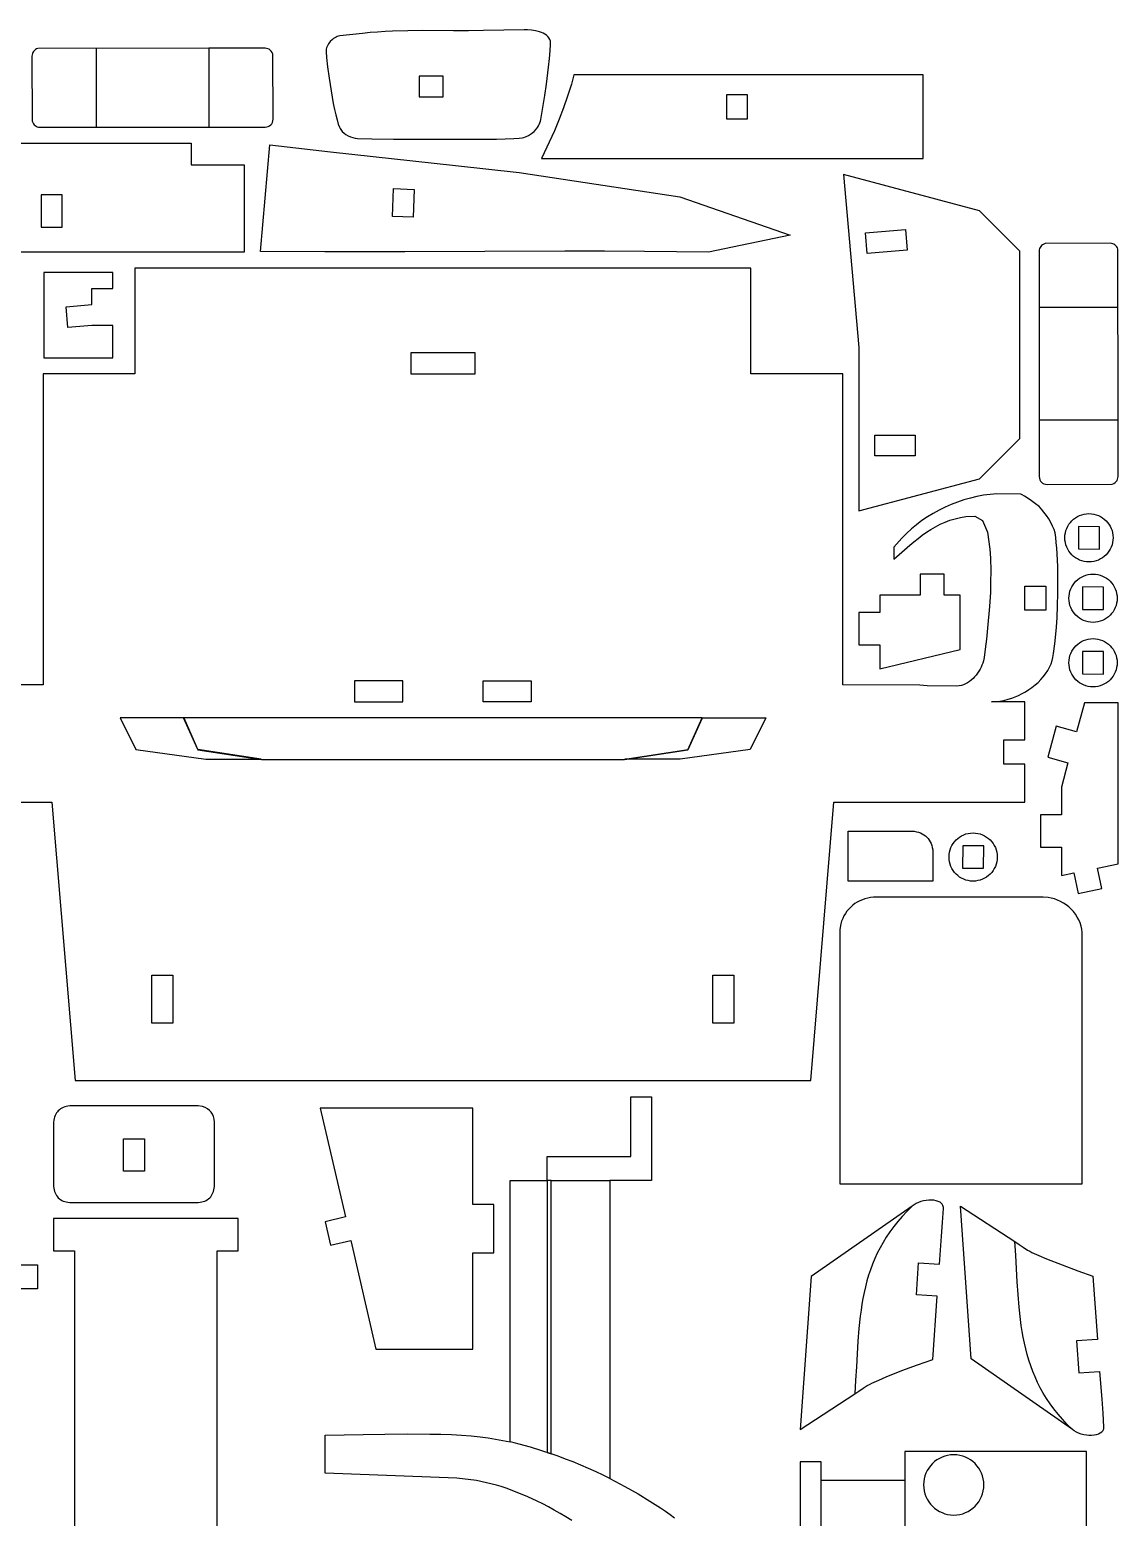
# Model space of a CAD drawing. Extents: x 169 to 749, y 15 to 895.
# Drawn here: x 321.8 to 457.2, y 267.8 to 452.8 of the extents above; entities that cross this region are included whole.
import ezdxf

# ---------------------------------------------------------------- set-up
doc = ezdxf.new("R2010")
doc.units = 0
doc.layers.get('0').update_dxf_attribs({"linetype": 'CONTINUOUS'})

msp = doc.modelspace()

# ---------------------------------------------------------------- linework, layer by layer
at = {"color": 4}
for p, q in [((359.43445, 451.565349), (359.170061, 451.311889)), ((359.579415, 451.674085), (359.43445, 451.565349)), ((359.731157, 451.769212), (359.579415, 451.674085)), ((359.888372, 451.849522), (359.731157, 451.769212)), ((360.049757, 451.913804), (359.888372, 451.849522)), ((360.214009, 451.960851), (360.049757, 451.913804)), ((360.379824, 451.989451), (360.214009, 451.960851)), ((363.203024, 452.311351), (360.379824, 451.989451)), ((364.124365, 452.406107), (363.203024, 452.311351)), ((365.052259, 452.482308), (364.124365, 452.406107)), ((365.985836, 452.541842), (365.052259, 452.482308)), ((366.924226, 452.586595), (365.985836, 452.541842)), ((368.811963, 452.63931), (366.924226, 452.586595)), ((370.708511, 452.655551), (368.811963, 452.63931)), ((374.500204, 452.639008), (370.708511, 452.655551)), ((376.381428, 452.636419), (374.500204, 452.639008)), ((378.243624, 452.657751), (376.381428, 452.636419)), ((383.301624, 452.762451), (378.243624, 452.657751)), ((383.726289, 452.75807), (383.301624, 452.762451)), ((384.205366, 452.722731), (383.726289, 452.75807)), ((384.709275, 452.64733), (384.205366, 452.722731)), ((385.208436, 452.522764), (384.709275, 452.64733)), ((385.446993, 452.439198), (385.208436, 452.522764)), ((385.673271, 452.339927), (385.446993, 452.439198)), ((385.883573, 452.223812), (385.673271, 452.339927)), ((386.074201, 452.089715), (385.883573, 452.223812)), ((386.241457, 451.936499), (386.074201, 452.089715)), ((386.381644, 451.763025), (386.241457, 451.936499)), ((386.491066, 451.568155), (386.381644, 451.763025)), ((386.566024, 451.350751), (386.491066, 451.568155)), ((322.07924, 449.643941), (322.058371, 449.473289)), ((322.121056, 449.802212), (322.07924, 449.643941)), ((322.183566, 449.947225), (322.121056, 449.802212)), ((322.266521, 450.078101), (322.183566, 449.947225)), ((322.36967, 450.193963), (322.266521, 450.078101)), ((322.492762, 450.293934), (322.36967, 450.193963)), ((322.635546, 450.377135), (322.492762, 450.293934)), ((322.797771, 450.442689), (322.635546, 450.377135)), ((344.056671, 450.473189), (322.797771, 450.442689)), ((351.056171, 450.473189), (344.056671, 450.473189)), ((351.559771, 450.344389), (351.056171, 450.473189)), ((351.706563, 450.217565), (351.559771, 450.344389)), ((351.831184, 450.094276), (351.706563, 450.217565)), ((351.936548, 449.943368), (351.831184, 450.094276)), ((352.025571, 449.733689), (351.936548, 449.943368)), ((352.056071, 441.642389), (352.025571, 449.733689)), ((358.649744, 450.173865), (358.644224, 449.995551)), ((358.644224, 449.995551), (358.699253, 449.300251)), ((358.675074, 450.350663), (358.649744, 450.173865)), ((358.718909, 450.524734), (358.675074, 450.350663)), ((358.779947, 450.694872), (358.718909, 450.524734)), ((358.856885, 450.859865), (358.779947, 450.694872)), ((358.948419, 451.018505), (358.856885, 450.859865)), ((359.170061, 451.311889), (358.948419, 451.018505)), ((386.460784, 449.182803), (386.549633, 450.153548)), ((386.549633, 450.153548), (386.59016, 450.909321)), ((386.587196, 451.175539), (386.566024, 451.350751)), ((386.59016, 450.909321), (386.587196, 451.175539)), ((322.058371, 449.473289), (322.088871, 441.381889)), ((358.699253, 449.300251), (358.831986, 448.163536)), ((358.831986, 448.163536), (359.02832, 446.733322)), ((386.067677, 445.974405), (386.339949, 448.096451)), ((386.339949, 448.096451), (386.460784, 449.182803)), ((359.02832, 446.733322), (359.274149, 445.157526)), ((385.863524, 444.582351), (386.067677, 445.974405)), ((389.177889, 445.985452), (388.678825, 444.495638)), ((389.486389, 447.143752), (389.177889, 445.985452)), ((432.946589, 447.143752), (389.486389, 447.143752)), ((432.946689, 436.744752), (432.946589, 447.143752)), ((359.274149, 445.157526), (359.555369, 443.584065)), ((385.365124, 441.581751), (385.863524, 444.582351)), ((388.678825, 444.495638), (388.184777, 443.069639)), ((359.555369, 443.584065), (359.704842, 442.844434)), ((359.704842, 442.844434), (359.857874, 442.160855)), ((359.857874, 442.160855), (360.012701, 441.551817)), ((388.184777, 443.069639), (387.65831, 441.651122)), ((322.088871, 441.381889), (322.153929, 441.220615)), ((322.153929, 441.220615), (322.236543, 441.078284)), ((322.236543, 441.078284), (322.335953, 440.955259)), ((322.335953, 440.955259), (322.451396, 440.851901)), ((322.451396, 440.851901), (322.582111, 440.768573)), ((322.582111, 440.768573), (322.727337, 440.705637)), ((322.727337, 440.705637), (322.886311, 440.663455)), ((322.886311, 440.663455), (323.058271, 440.642389)), ((323.058271, 440.642389), (351.056171, 440.642389)), ((351.056171, 440.642389), (351.273682, 440.67619)), ((351.273682, 440.67619), (351.465981, 440.735428)), ((351.465981, 440.735428), (351.632456, 440.820411)), ((351.632456, 440.820411), (351.772496, 440.931451)), ((351.772496, 440.931451), (351.88549, 441.068858)), ((351.88549, 441.068858), (351.970824, 441.232943)), ((351.970824, 441.232943), (352.027889, 441.424016)), ((352.027889, 441.424016), (352.056071, 441.642389)), ((360.012701, 441.551817), (360.167561, 441.035811)), ((360.167561, 441.035811), (360.320689, 440.631326)), ((360.320689, 440.631326), (360.396054, 440.476682)), ((360.396054, 440.476682), (360.470324, 440.356851)), ((360.470324, 440.356851), (360.662498, 440.124641)), ((384.553036, 440.123989), (384.843214, 440.445566)), ((384.843214, 440.445566), (384.969484, 440.6192)), ((384.969484, 440.6192), (385.081626, 440.800262)), ((385.081626, 440.800262), (385.178448, 440.9879)), ((385.178448, 440.9879), (385.258765, 441.181262)), ((385.258765, 441.181262), (385.321386, 441.379496)), ((385.321386, 441.379496), (385.365124, 441.581751)), ((387.65831, 441.651122), (387.061989, 440.183752)), ((300.560745, 438.639906), (341.866945, 438.642206)), ((341.866945, 438.642206), (341.866945, 435.946306)), ((350.512308, 425.198309), (351.652208, 438.463409)), ((351.652208, 438.463409), (359.205408, 437.580109)), ((360.662498, 440.124641), (360.883711, 439.915523)), ((360.883711, 439.915523), (361.1293, 439.731432)), ((361.1293, 439.731432), (361.394599, 439.574301)), ((361.394599, 439.574301), (361.674945, 439.446064)), ((361.674945, 439.446064), (361.965674, 439.348655)), ((361.965674, 439.348655), (362.262122, 439.284006)), ((362.262122, 439.284006), (362.559624, 439.254051)), ((362.559624, 439.254051), (364.360015, 439.207119)), ((364.360015, 439.207119), (367.022493, 439.169814)), ((367.022493, 439.169814), (370.22498, 439.14494)), ((370.22498, 439.14494), (373.645399, 439.135301)), ((373.645399, 439.135301), (376.961671, 439.1437)), ((376.961671, 439.1437), (379.851718, 439.172939)), ((379.851718, 439.172939), (381.993461, 439.225822)), ((381.993461, 439.225822), (382.68307, 439.262005)), ((382.68307, 439.262005), (383.064824, 439.305151)), ((383.064824, 439.305151), (383.267029, 439.357658)), ((383.267029, 439.357658), (383.466988, 439.426111)), ((383.466988, 439.426111), (383.855416, 439.607447)), ((383.855416, 439.607447), (384.220602, 439.842344)), ((384.220602, 439.842344), (384.553036, 440.123989)), ((387.061989, 440.183752), (385.451689, 436.744852)), ((359.205408, 437.580109), (374.762608, 435.861609)), ((385.451689, 436.744852), (432.946689, 436.744752)), ((341.866945, 435.946306), (348.466745, 435.946306)), ((348.466745, 435.946306), (348.466745, 425.103806)), ((374.762608, 435.861609), (382.694108, 435.010009)), ((382.694108, 435.010009), (402.656508, 431.986309)), ((423.015852, 434.742194), (424.948152, 413.228494)), ((439.947052, 430.227294), (423.015852, 434.742194)), ((402.656508, 431.986309), (416.380908, 427.201209)), ((444.946652, 425.227694), (439.947052, 430.227294)), ((416.380908, 427.201209), (406.236708, 425.104409)), ((447.417683, 425.538052), (447.3755, 425.379078)), ((447.480619, 425.683277), (447.417683, 425.538052)), ((447.563947, 425.813993), (447.480619, 425.683277)), ((447.667304, 425.929436), (447.563947, 425.813993)), ((447.79033, 426.028846), (447.667304, 425.929436)), ((447.93266, 426.11146), (447.79033, 426.028846)), ((448.093934, 426.176518), (447.93266, 426.11146)), ((456.185334, 426.207018), (448.093934, 426.176518)), ((456.355986, 426.186149), (456.185334, 426.207018)), ((456.514258, 426.144333), (456.355986, 426.186149)), ((456.65927, 426.081823), (456.514258, 426.144333)), ((456.790147, 425.998868), (456.65927, 426.081823)), ((456.906009, 425.895719), (456.790147, 425.998868)), ((457.00598, 425.772627), (456.906009, 425.895719)), ((457.089181, 425.629843), (457.00598, 425.772627)), ((457.154734, 425.467618), (457.089181, 425.629843)), ((348.466745, 425.103806), (300.561045, 425.103806)), ((358.502208, 425.143409), (350.512308, 425.198309)), ((363.470603, 425.136753), (358.502208, 425.143409)), ((368.441855, 425.146784), (363.470603, 425.136753)), ((378.389133, 425.191259), (368.441855, 425.146784)), ((388.336449, 425.225534), (378.389133, 425.191259)), ((393.307748, 425.222816), (388.336449, 425.225534)), ((398.276208, 425.198309), (393.307748, 425.222816)), ((406.236708, 425.104409), (398.276208, 425.198309)), ((444.946652, 401.929494), (444.946652, 425.227694)), ((447.3755, 425.379078), (447.354434, 425.207118)), ((447.354434, 425.207118), (447.354434, 397.209218)), ((457.185234, 404.208718), (457.154734, 425.467618)), ((332.129112, 422.572397), (323.530812, 422.572197)), ((323.530812, 422.572197), (323.530812, 411.973097)), ((332.129312, 420.577597), (332.129112, 422.572397)), ((411.51407, 423.095108), (334.86247, 423.095108)), ((334.86247, 423.095108), (334.86247, 409.964408)), ((411.51407, 409.964408), (411.51407, 423.095108)), ((329.529112, 420.577297), (332.129312, 420.577597)), ((329.529312, 418.582397), (329.529112, 420.577297)), ((326.320112, 418.300797), (329.529312, 418.582397)), ((326.542012, 415.710497), (326.320112, 418.300797)), ((329.530312, 415.972697), (326.542012, 415.710497)), ((332.130112, 415.972697), (329.530312, 415.972697)), ((332.130112, 411.973097), (332.130112, 415.972697)), ((424.948152, 413.228494), (424.948152, 392.930194)), ((323.530812, 411.973097), (332.130112, 411.973097)), ((334.86247, 409.964408), (323.44757, 409.964408)), ((323.44757, 409.964408), (323.44757, 371.273808)), ((422.92837, 409.964408), (411.51407, 409.964408)), ((422.92837, 371.273808), (422.92837, 409.964408)), ((457.185234, 397.209218), (457.185234, 404.208718)), ((439.947052, 396.929694), (444.946652, 401.929494)), ((424.948152, 392.930194), (439.947052, 396.929694)), ((447.354434, 397.209218), (447.388236, 396.991707)), ((447.388236, 396.991707), (447.447473, 396.799408)), ((447.447473, 396.799408), (447.532457, 396.632933)), ((447.532457, 396.632933), (447.643497, 396.492893)), ((447.643497, 396.492893), (447.780904, 396.379899)), ((447.780904, 396.379899), (447.944989, 396.294565)), ((447.944989, 396.294565), (448.136062, 396.2375)), ((448.136062, 396.2375), (448.354434, 396.209318)), ((448.354434, 396.209318), (456.445734, 396.239818)), ((456.445734, 396.239818), (456.655414, 396.328841)), ((456.655414, 396.328841), (456.806322, 396.434205)), ((456.806322, 396.434205), (456.929611, 396.558825)), ((456.929611, 396.558825), (457.056434, 396.705618)), ((457.056434, 396.705618), (457.185234, 397.209218)), ((438.001997, 394.291727), (437.21014, 394.02694)), ((438.805184, 394.519796), (438.001997, 394.291727)), ((439.618108, 394.710401), (438.805184, 394.519796)), ((440.439175, 394.862801), (439.618108, 394.710401)), ((441.266794, 394.976251), (440.439175, 394.862801)), ((442.09937, 395.050008), (441.266794, 394.976251)), ((445.06627, 394.994708), (442.09937, 395.050008)), ((445.256665, 394.913689), (445.06627, 394.994708)), ((445.535039, 394.752027), (445.256665, 394.913689)), ((446.23372, 394.284533), (445.535039, 394.752027)), ((446.918302, 393.787752), (446.23372, 394.284533)), ((434.187856, 392.615473), (433.476535, 392.178244)), ((434.918469, 393.019701), (434.187856, 392.615473)), ((435.666783, 393.390183), (434.918469, 393.019701)), ((436.431204, 393.726178), (435.666783, 393.390183)), ((437.21014, 394.02694), (436.431204, 393.726178)), ((437.566476, 392.107626), (438.25177, 392.214008)), ((438.25177, 392.214008), (439.37607, 392.280208)), ((439.37607, 392.280208), (440.31317, 391.743808)), ((447.34477, 393.457208), (446.918302, 393.787752)), ((447.650429, 393.136028), (447.34477, 393.457208)), ((447.960567, 392.765207), (447.650429, 393.136028)), ((448.264925, 392.357108), (447.960567, 392.765207)), ((448.553245, 391.924096), (448.264925, 392.357108)), ((451.882977, 392.065134), (452.130327, 392.2154)), ((452.130327, 392.2154), (452.392571, 392.341726)), ((452.392571, 392.341726), (452.6682, 392.442605)), ((452.6682, 392.442605), (452.955708, 392.516527)), ((452.955708, 392.516527), (453.253585, 392.561987)), ((453.253585, 392.561987), (453.560326, 392.577475)), ((453.560326, 392.577475), (453.867066, 392.561987)), ((453.867066, 392.561987), (454.164943, 392.516527)), ((454.164943, 392.516527), (454.452451, 392.442605)), ((454.452451, 392.442605), (454.72808, 392.341726)), ((454.72808, 392.341726), (454.990324, 392.2154)), ((454.990324, 392.2154), (455.237674, 392.065134)), ((431.474258, 390.675987), (430.856036, 390.114189)), ((432.118143, 391.207758), (431.474258, 390.675987)), ((432.7861, 391.708758), (432.118143, 391.207758)), ((433.476535, 392.178244), (432.7861, 391.708758)), ((433.35647, 390.270483), (433.906307, 390.626429)), ((433.906307, 390.626429), (434.470649, 390.956817)), ((434.470649, 390.956817), (435.051112, 391.258283)), ((435.051112, 391.258283), (435.649311, 391.527461)), ((435.649311, 391.527461), (436.266861, 391.760988)), ((436.266861, 391.760988), (436.905378, 391.955498)), ((436.905378, 391.955498), (437.566476, 392.107626)), ((440.31317, 391.743808), (440.91767, 390.293408)), ((448.815268, 391.478535), (448.553245, 391.924096)), ((449.040736, 391.032791), (448.815268, 391.478535)), ((449.219389, 390.599227), (449.040736, 391.032791)), ((449.34097, 390.190208), (449.219389, 390.599227)), ((450.621273, 390.182092), (450.695196, 390.4696)), ((450.695196, 390.4696), (450.796074, 390.745229)), ((450.796074, 390.745229), (450.9224, 391.007473)), ((450.9224, 391.007473), (451.072666, 391.254823)), ((451.072666, 391.254823), (451.245365, 391.485772)), ((451.245365, 391.485772), (451.438988, 391.698812)), ((451.438988, 391.698812), (451.652028, 391.892435)), ((451.652028, 391.892435), (451.882977, 392.065134)), ((455.237674, 392.065134), (455.468623, 391.892435)), ((455.468623, 391.892435), (455.681663, 391.698812)), ((455.681663, 391.698812), (455.875286, 391.485772)), ((455.875286, 391.485772), (456.047985, 391.254823)), ((456.047985, 391.254823), (456.198251, 391.007473)), ((456.198251, 391.007473), (456.324577, 390.745229)), ((456.324577, 390.745229), (456.425455, 390.4696)), ((456.425455, 390.4696), (456.499378, 390.182092)), ((430.26507, 389.523108), (429.28617, 388.406508)), ((430.856036, 390.114189), (430.26507, 389.523108)), ((430.271625, 387.786522), (431.26988, 388.658418)), ((431.26988, 388.658418), (431.777844, 389.082947)), ((431.777844, 389.082947), (432.293854, 389.495377)), ((432.293854, 389.495377), (432.819525, 389.892344)), ((432.819525, 389.892344), (433.35647, 390.270483)), ((440.91767, 390.293408), (441.24477, 388.166408)), ((449.4249, 389.62498), (449.34097, 390.190208)), ((449.496148, 388.992904), (449.4249, 389.62498)), ((449.555363, 388.303535), (449.496148, 388.992904)), ((450.560326, 389.577475), (450.575814, 389.884215)), ((450.575814, 389.270736), (450.560326, 389.577475)), ((450.575814, 389.884215), (450.621273, 390.182092)), ((450.621273, 388.972861), (450.575814, 389.270736)), ((450.695196, 388.685359), (450.621273, 388.972861)), ((450.796074, 388.409736), (450.695196, 388.685359)), ((456.425455, 388.685359), (456.324577, 388.409736)), ((456.499378, 388.972861), (456.425455, 388.685359)), ((456.499378, 390.182092), (456.544837, 389.884215)), ((456.544837, 389.270736), (456.499378, 388.972861)), ((456.544837, 389.884215), (456.560326, 389.577475)), ((456.560326, 389.577475), (456.544837, 389.270736)), ((429.28617, 388.406508), (429.28617, 386.906608)), ((429.28617, 386.906608), (430.271625, 387.786522)), ((441.24477, 388.166408), (441.283032, 387.637417)), ((441.283032, 387.637417), (441.309398, 386.995132)), ((441.309398, 386.995132), (441.331445, 385.518671)), ((449.603194, 387.56643), (449.555363, 388.303535)), ((449.667299, 385.987233), (449.603194, 387.56643)), ((450.9224, 388.1475), (450.796074, 388.409736)), ((451.072666, 387.900158), (450.9224, 388.1475)), ((451.245365, 387.669218), (451.072666, 387.900158)), ((451.438988, 387.456187), (451.245365, 387.669218)), ((451.652028, 387.262573), (451.438988, 387.456187)), ((451.882977, 387.089884), (451.652028, 387.262573)), ((452.130327, 386.939626), (451.882977, 387.089884)), ((452.392571, 386.813308), (452.130327, 386.939626)), ((452.6682, 386.712436), (452.392571, 386.813308)), ((452.955708, 386.638518), (452.6682, 386.712436)), ((454.452451, 386.712436), (454.164943, 386.638518)), ((454.72808, 386.813308), (454.452451, 386.712436)), ((454.990324, 386.939626), (454.72808, 386.813308)), ((455.237674, 387.089884), (454.990324, 386.939626)), ((455.468623, 387.262573), (455.237674, 387.089884)), ((455.681663, 387.456187), (455.468623, 387.262573)), ((455.875286, 387.669218), (455.681663, 387.456187)), ((456.047985, 387.900158), (455.875286, 387.669218)), ((456.198251, 388.1475), (456.047985, 387.900158)), ((456.324577, 388.409736), (456.198251, 388.1475)), ((432.546674, 385.044285), (432.541674, 382.450385)), ((435.543874, 385.042585), (432.546674, 385.044285)), ((435.542474, 382.453185), (435.543874, 385.042585)), ((441.331445, 385.518671), (441.320905, 384.033004)), ((449.693658, 384.331758), (449.667299, 385.987233)), ((452.631562, 384.69687), (452.893806, 384.823196)), ((452.893806, 384.823196), (453.169436, 384.924074)), ((453.253585, 386.593062), (452.955708, 386.638518)), ((453.169436, 384.924074), (453.456943, 384.997997)), ((453.560326, 386.577575), (453.253585, 386.593062)), ((453.456943, 384.997997), (453.754821, 385.043456)), ((453.867066, 386.593062), (453.560326, 386.577575)), ((453.754821, 385.043456), (454.061561, 385.058945)), ((454.164943, 386.638518), (453.867066, 386.593062)), ((454.061561, 385.058945), (454.368301, 385.043456)), ((454.368301, 385.043456), (454.666179, 384.997997)), ((454.666179, 384.997997), (454.953686, 384.924074)), ((454.953686, 384.924074), (455.229316, 384.823196)), ((455.229316, 384.823196), (455.491559, 384.69687)), ((441.320905, 384.033004), (441.28777, 382.834108)), ((449.687462, 382.676452), (449.693658, 384.331758)), ((451.196431, 382.95107), (451.297309, 383.226699)), ((451.297309, 383.226699), (451.423635, 383.488943)), ((451.423635, 383.488943), (451.573902, 383.736293)), ((451.573902, 383.736293), (451.7466, 383.967242)), ((451.7466, 383.967242), (451.940223, 384.180282)), ((451.940223, 384.180282), (452.153263, 384.373905)), ((452.153263, 384.373905), (452.384212, 384.546604)), ((452.384212, 384.546604), (452.631562, 384.69687)), ((455.491559, 384.69687), (455.738909, 384.546604)), ((455.738909, 384.546604), (455.969858, 384.373905)), ((455.969858, 384.373905), (456.182898, 384.180282)), ((456.182898, 384.180282), (456.376521, 383.967242)), ((456.376521, 383.967242), (456.54922, 383.736293)), ((456.54922, 383.736293), (456.699486, 383.488943)), ((456.699486, 383.488943), (456.825812, 383.226699)), ((456.825812, 383.226699), (456.926691, 382.95107)), ((427.545574, 382.453185), (427.537874, 380.273185)), ((432.541674, 382.450385), (427.545574, 382.453185)), ((437.543174, 382.452085), (435.542474, 382.453185)), ((437.539174, 375.668585), (437.543174, 382.452085)), ((441.28777, 382.834108), (441.173939, 381.028619)), ((449.653903, 381.097761), (449.687462, 382.676452)), ((451.061561, 382.058945), (451.077049, 382.365685)), ((451.077049, 381.752206), (451.061561, 382.058945)), ((451.077049, 382.365685), (451.122508, 382.663562)), ((451.122508, 381.454331), (451.077049, 381.752206)), ((451.122508, 382.663562), (451.196431, 382.95107)), ((451.196431, 381.166829), (451.122508, 381.454331)), ((451.297309, 380.891205), (451.196431, 381.166829)), ((456.926691, 381.166829), (456.825812, 380.891205)), ((456.926691, 382.95107), (457.000613, 382.663562)), ((457.000613, 381.454331), (456.926691, 381.166829)), ((457.000613, 382.663562), (457.046073, 382.365685)), ((457.046073, 381.752206), (457.000613, 381.454331)), ((457.046073, 382.365685), (457.061561, 382.058945)), ((457.061561, 382.058945), (457.046073, 381.752206)), ((427.537874, 380.273185), (424.938974, 380.272085)), ((424.938974, 380.272085), (424.941274, 376.272485)), ((441.173939, 381.028619), (440.951395, 378.355296)), ((449.52547, 378.476008), (449.598175, 379.672131)), ((449.598175, 379.672131), (449.653903, 381.097761)), ((451.423635, 380.628969), (451.297309, 380.891205)), ((451.573902, 380.381628), (451.423635, 380.628969)), ((451.7466, 380.150688), (451.573902, 380.381628)), ((451.940223, 379.937657), (451.7466, 380.150688)), ((452.153263, 379.744043), (451.940223, 379.937657)), ((452.384212, 379.571354), (452.153263, 379.744043)), ((452.631562, 379.421096), (452.384212, 379.571354)), ((452.893806, 379.294777), (452.631562, 379.421096)), ((453.169436, 379.193905), (452.893806, 379.294777)), ((455.229316, 379.294777), (454.953686, 379.193905)), ((455.491559, 379.421096), (455.229316, 379.294777)), ((455.738909, 379.571354), (455.491559, 379.421096)), ((455.969858, 379.744043), (455.738909, 379.571354)), ((456.182898, 379.937657), (455.969858, 379.744043)), ((456.376521, 380.150688), (456.182898, 379.937657)), ((456.54922, 380.381628), (456.376521, 380.150688)), ((456.699486, 380.628969), (456.54922, 380.381628)), ((456.825812, 380.891205), (456.699486, 380.628969)), ((440.951395, 378.355296), (440.811872, 376.973787)), ((449.31062, 376.384658), (449.44467, 377.593186)), ((449.44467, 377.593186), (449.52547, 378.476008)), ((453.456943, 379.119988), (453.169436, 379.193905)), ((453.754821, 379.074532), (453.456943, 379.119988)), ((454.061561, 379.059045), (453.754821, 379.074532)), ((454.368301, 379.074532), (454.061561, 379.059045)), ((454.666179, 379.119988), (454.368301, 379.074532)), ((454.953686, 379.193905), (454.666179, 379.119988)), ((424.941274, 376.272485), (427.540374, 376.273685)), ((427.540374, 376.273685), (427.538574, 373.273885)), ((427.538574, 373.273885), (437.539174, 375.668585)), ((440.660189, 375.712029), (440.501353, 374.682257)), ((440.811872, 376.973787), (440.660189, 375.712029)), ((449.148595, 375.186705), (449.31062, 376.384658)), ((451.423635, 375.469177), (451.573902, 375.716528)), ((451.573902, 375.716528), (451.7466, 375.947477)), ((451.7466, 375.947477), (451.940223, 376.160516)), ((451.940223, 376.160516), (452.153263, 376.35414)), ((452.153263, 376.35414), (452.384212, 376.526838)), ((452.384212, 376.526838), (452.631562, 376.677104)), ((452.631562, 376.677104), (452.893806, 376.803431)), ((452.893806, 376.803431), (453.169436, 376.904309)), ((453.169436, 376.904309), (453.456943, 376.978231)), ((453.456943, 376.978231), (453.754821, 377.023691)), ((453.754821, 377.023691), (454.061561, 377.039179)), ((454.061561, 377.039179), (454.368301, 377.023691)), ((454.368301, 377.023691), (454.666179, 376.978231)), ((454.666179, 376.978231), (454.953686, 376.904309)), ((454.953686, 376.904309), (455.229316, 376.803431)), ((455.229316, 376.803431), (455.491559, 376.677104)), ((455.491559, 376.677104), (455.738909, 376.526838)), ((455.738909, 376.526838), (455.969858, 376.35414)), ((455.969858, 376.35414), (456.182898, 376.160516)), ((456.182898, 376.160516), (456.376521, 375.947477)), ((456.376521, 375.947477), (456.54922, 375.716528)), ((456.54922, 375.716528), (456.699486, 375.469177)), ((440.245174, 373.740195), (440.132735, 373.484476)), ((440.34037, 373.996708), (440.245174, 373.740195)), ((440.420817, 374.28944), (440.34037, 373.996708)), ((440.501353, 374.682257), (440.420817, 374.28944)), ((448.652883, 373.476509), (448.838879, 373.899298)), ((448.838879, 373.899298), (448.98387, 374.335608)), ((448.98387, 374.335608), (449.064991, 374.696782)), ((449.064991, 374.696782), (449.148595, 375.186705)), ((451.061561, 374.039179), (451.077049, 374.345919)), ((451.077049, 373.73244), (451.061561, 374.039179)), ((451.077049, 374.345919), (451.122508, 374.643797)), ((451.122508, 373.434565), (451.077049, 373.73244)), ((451.122508, 374.643797), (451.196431, 374.931304)), ((451.196431, 374.931304), (451.297309, 375.206934)), ((451.297309, 375.206934), (451.423635, 375.469177)), ((456.699486, 375.469177), (456.825812, 375.206934)), ((456.825812, 375.206934), (456.926691, 374.931304)), ((456.926691, 374.931304), (457.000613, 374.643797)), ((457.000613, 374.643797), (457.046073, 374.345919)), ((457.046073, 373.73244), (457.000613, 373.434565)), ((457.046073, 374.345919), (457.061561, 374.039179)), ((457.061561, 374.039179), (457.046073, 373.73244)), ((438.921219, 371.88608), (438.695844, 371.709319)), ((439.134908, 372.079771), (438.921219, 371.88608)), ((439.336216, 372.288373), (439.134908, 372.079771)), ((439.524448, 372.509871), (439.336216, 372.288373)), ((439.698911, 372.742247), (439.524448, 372.509871)), ((439.858909, 372.983485), (439.698911, 372.742247)), ((440.003749, 373.231567), (439.858909, 372.983485)), ((440.132735, 373.484476), (440.003749, 373.231567)), ((447.219015, 371.59767), (447.562387, 371.939014)), ((447.562387, 371.939014), (447.880636, 372.298493)), ((447.880636, 372.298493), (448.170586, 372.675183)), ((448.170586, 372.675183), (448.42906, 373.068163)), ((448.42906, 373.068163), (448.652883, 373.476509)), ((451.196431, 373.147063), (451.122508, 373.434565)), ((451.297309, 372.87144), (451.196431, 373.147063)), ((451.423635, 372.609204), (451.297309, 372.87144)), ((451.573902, 372.361862), (451.423635, 372.609204)), ((451.7466, 372.130922), (451.573902, 372.361862)), ((451.940223, 371.917891), (451.7466, 372.130922)), ((452.153263, 371.724278), (451.940223, 371.917891)), ((456.182898, 371.917891), (455.969858, 371.724278)), ((456.376521, 372.130922), (456.182898, 371.917891)), ((456.54922, 372.361862), (456.376521, 372.130922)), ((456.699486, 372.609204), (456.54922, 372.361862)), ((456.825812, 372.87144), (456.699486, 372.609204)), ((456.926691, 373.147063), (456.825812, 372.87144)), ((457.000613, 373.434565), (456.926691, 373.147063)), ((323.44757, 371.273808), (313.85807, 371.266808)), ((432.51797, 371.266808), (422.92837, 371.273808)), ((433.41907, 371.182808), (432.51797, 371.266808)), ((437.13707, 371.117208), (433.41907, 371.182808)), ((437.41798, 371.15004), (437.13707, 371.117208)), ((437.691369, 371.211902), (437.41798, 371.15004)), ((437.956545, 371.300778), (437.691369, 371.211902)), ((438.212813, 371.41465), (437.956545, 371.300778)), ((438.459477, 371.551503), (438.212813, 371.41465)), ((438.695844, 371.709319), (438.459477, 371.551503)), ((444.809053, 369.982115), (445.236467, 370.195271)), ((445.236467, 370.195271), (445.657815, 370.432098)), ((445.657815, 370.432098), (446.069919, 370.691675)), ((446.069919, 370.691675), (446.469605, 370.973077)), ((446.469605, 370.973077), (446.853695, 371.275383)), ((446.853695, 371.275383), (447.219015, 371.59767)), ((452.384212, 371.551588), (452.153263, 371.724278)), ((452.631562, 371.40133), (452.384212, 371.551588)), ((452.893806, 371.275012), (452.631562, 371.40133)), ((453.169436, 371.17414), (452.893806, 371.275012)), ((453.456943, 371.100222), (453.169436, 371.17414)), ((453.754821, 371.054766), (453.456943, 371.100222)), ((454.061561, 371.039279), (453.754821, 371.054766)), ((454.368301, 371.054766), (454.061561, 371.039279)), ((454.666179, 371.100222), (454.368301, 371.054766)), ((454.953686, 371.17414), (454.666179, 371.100222)), ((455.229316, 371.275012), (454.953686, 371.17414)), ((455.491559, 371.40133), (455.229316, 371.275012)), ((455.738909, 371.551588), (455.491559, 371.40133)), ((455.969858, 371.724278), (455.738909, 371.551588)), ((441.44747, 369.177808), (441.98573, 369.221335)), ((445.58257, 369.177808), (441.44747, 369.177808)), ((441.98573, 369.221335), (442.482945, 369.274846)), ((442.482945, 369.274846), (442.981098, 369.358863)), ((442.981098, 369.358863), (443.52217, 369.493908)), ((443.52217, 369.493908), (443.948728, 369.630511)), ((443.948728, 369.630511), (444.378748, 369.793554)), ((444.378748, 369.793554), (444.809053, 369.982115)), ((445.58257, 364.432408), (445.58257, 369.177808)), ((453.001663, 369.037975), (452.000863, 365.452075)), ((457.201363, 369.037975), (453.001663, 369.037975)), ((457.201363, 349.031475), (457.201363, 369.037975)), ((405.42237, 367.174208), (340.95357, 367.174208)), ((340.95357, 367.174208), (342.71727, 363.216908)), ((403.65867, 363.216908), (405.42237, 367.174208)), ((449.492763, 366.136275), (448.440963, 362.277275)), ((452.000863, 365.452075), (449.492763, 366.136275)), ((342.71727, 363.216908), (350.60997, 362.017008)), ((395.76597, 362.017008), (403.65867, 363.216908)), ((442.98277, 361.432708), (442.98277, 364.432408)), ((442.98277, 364.432408), (445.58257, 364.432408)), ((350.60997, 362.017008), (395.76597, 362.017008)), ((445.58257, 361.432708), (442.98277, 361.432708)), ((445.58257, 356.687308), (445.58257, 361.432708)), ((448.440963, 362.277275), (450.949163, 361.593175)), ((450.949163, 361.593175), (450.127463, 358.578375)), ((450.127463, 358.578375), (450.127463, 355.103875)), ((300.79337, 356.687308), (324.54957, 356.687308)), ((324.54957, 356.687308), (327.42237, 322.084908)), ((418.95357, 322.084908), (421.82637, 356.687308)), ((421.82637, 356.687308), (445.58257, 356.687308)), ((450.127463, 355.103875), (447.527663, 355.103875)), ((447.527663, 355.103875), (447.527663, 351.104175)), ((423.587505, 346.873885), (423.587505, 353.099585)), ((423.587505, 353.099585), (431.543805, 353.099585)), ((431.543805, 353.099585), (431.826416, 353.070679)), ((431.826416, 353.070679), (432.094805, 353.022168)), ((432.094805, 353.022168), (432.348587, 352.954436)), ((432.348587, 352.954436), (432.587379, 352.867867)), ((432.587379, 352.867867), (432.810794, 352.762847)), ((432.810794, 352.762847), (433.01845, 352.63976)), ((433.01845, 352.63976), (433.209961, 352.49899)), ((433.209961, 352.49899), (433.384943, 352.340922)), ((433.384943, 352.340922), (433.543011, 352.16594)), ((433.543011, 352.16594), (433.683781, 351.974429)), ((433.683781, 351.974429), (433.806868, 351.766774)), ((433.806868, 351.766774), (433.911888, 351.543358)), ((433.911888, 351.543358), (433.998456, 351.304567)), ((436.508675, 351.303923), (436.658941, 351.551273)), ((436.658941, 351.551273), (436.83164, 351.782222)), ((436.83164, 351.782222), (437.025263, 351.995262)), ((437.025263, 351.995262), (437.238303, 352.188885)), ((437.238303, 352.188885), (437.469252, 352.361584)), ((437.469252, 352.361584), (437.716602, 352.51185)), ((437.716602, 352.51185), (437.978846, 352.638176)), ((437.978846, 352.638176), (438.254475, 352.739054)), ((438.254475, 352.739054), (438.541982, 352.812977)), ((438.541982, 352.812977), (438.83986, 352.858436)), ((438.83986, 352.858436), (439.1466, 352.873925)), ((439.1466, 352.873925), (439.45334, 352.858436)), ((439.45334, 352.858436), (439.751218, 352.812977)), ((439.751218, 352.812977), (440.038725, 352.739054)), ((440.038725, 352.739054), (440.314355, 352.638176)), ((440.314355, 352.638176), (440.576599, 352.51185)), ((440.576599, 352.51185), (440.823949, 352.361584)), ((440.823949, 352.361584), (441.054898, 352.188885)), ((441.054898, 352.188885), (441.267938, 351.995262)), ((441.267938, 351.995262), (441.461561, 351.782222)), ((441.461561, 351.782222), (441.634259, 351.551273)), ((441.634259, 351.551273), (441.784526, 351.303923)), ((433.998456, 351.304567), (434.066188, 351.050784)), ((434.066188, 351.050784), (434.114699, 350.782396)), ((434.114699, 350.782396), (434.143605, 350.499785)), ((434.143605, 350.499785), (434.143605, 346.873885)), ((436.1466, 349.873925), (436.162088, 350.180665)), ((436.162088, 349.567185), (436.1466, 349.873925)), ((436.162088, 350.180665), (436.207548, 350.478542)), ((436.207548, 350.478542), (436.28147, 350.76605)), ((436.28147, 350.76605), (436.382349, 351.041679)), ((436.382349, 351.041679), (436.508675, 351.303923)), ((441.784526, 351.303923), (441.910852, 351.041679)), ((441.910852, 351.041679), (442.01173, 350.76605)), ((442.01173, 350.76605), (442.085653, 350.478542)), ((442.085653, 350.478542), (442.131112, 350.180665)), ((442.131112, 350.180665), (442.1466, 349.873925)), ((442.1466, 349.873925), (442.131112, 349.567185)), ((447.527663, 351.104175), (450.127463, 351.104175)), ((450.127463, 351.104175), (450.125963, 347.577275)), ((436.207548, 349.269307), (436.162088, 349.567185)), ((436.28147, 348.981799), (436.207548, 349.269307)), ((436.382349, 348.70617), (436.28147, 348.981799)), ((436.508675, 348.443926), (436.382349, 348.70617)), ((436.658941, 348.196576), (436.508675, 348.443926)), ((436.83164, 347.965627), (436.658941, 348.196576)), ((437.025263, 347.752587), (436.83164, 347.965627)), ((441.461561, 347.965627), (441.267938, 347.752587)), ((441.634259, 348.196576), (441.461561, 347.965627)), ((441.784526, 348.443926), (441.634259, 348.196576)), ((441.910852, 348.70617), (441.784526, 348.443926)), ((442.01173, 348.981799), (441.910852, 348.70617)), ((442.085653, 349.269307), (442.01173, 348.981799)), ((442.131112, 349.567185), (442.085653, 349.269307)), ((450.125963, 347.577275), (451.675963, 347.895875)), ((451.675963, 347.895875), (452.199263, 345.349475)), ((454.614263, 348.499775), (457.201363, 349.031475)), ((455.137663, 345.953375), (454.614263, 348.499775)), ((434.143605, 346.873885), (423.587505, 346.873885)), ((437.238303, 347.558964), (437.025263, 347.752587)), ((437.469252, 347.386265), (437.238303, 347.558964)), ((437.716602, 347.235999), (437.469252, 347.386265)), ((437.978846, 347.109673), (437.716602, 347.235999)), ((438.254475, 347.008795), (437.978846, 347.109673)), ((438.541982, 346.934872), (438.254475, 347.008795)), ((438.83986, 346.889413), (438.541982, 346.934872)), ((439.1466, 346.873925), (438.83986, 346.889413)), ((439.45334, 346.889413), (439.1466, 346.873925)), ((439.751218, 346.934872), (439.45334, 346.889413)), ((440.038725, 347.008795), (439.751218, 346.934872)), ((440.314355, 347.109673), (440.038725, 347.008795)), ((440.576599, 347.235999), (440.314355, 347.109673)), ((440.823949, 347.386265), (440.576599, 347.235999)), ((441.054898, 347.558964), (440.823949, 347.386265)), ((441.267938, 347.752587), (441.054898, 347.558964)), ((452.199263, 345.349475), (455.137663, 345.953375)), ((424.74104, 344.266505), (424.44998, 344.081914)), ((425.046448, 344.428561), (424.74104, 344.266505)), ((425.36491, 344.567066), (425.046448, 344.428561)), ((425.695133, 344.681002), (425.36491, 344.567066)), ((426.035823, 344.769355), (425.695133, 344.681002)), ((426.385688, 344.831107), (426.035823, 344.769355)), ((426.743435, 344.865242), (426.385688, 344.831107)), ((447.865435, 344.865242), (426.743435, 344.865242)), ((448.462735, 344.828542), (447.865435, 344.865242)), ((448.870458, 344.759559), (448.462735, 344.828542)), ((449.268948, 344.655155), (448.870458, 344.759559)), ((449.65615, 344.517106), (449.268948, 344.655155)), ((450.030012, 344.347186), (449.65615, 344.517106)), ((450.38848, 344.14717), (450.030012, 344.347186)), ((450.729503, 343.918832), (450.38848, 344.14717)), ((423.077327, 342.558058), (422.922906, 342.244184)), ((423.255148, 342.856512), (423.077327, 342.558058)), ((423.455074, 343.138531), (423.255148, 342.856512)), ((423.675814, 343.403097), (423.455074, 343.138531)), ((423.916074, 343.649193), (423.675814, 343.403097)), ((424.17456, 343.875805), (423.916074, 343.649193)), ((424.44998, 344.081914), (424.17456, 343.875805)), ((451.051026, 343.663948), (450.729503, 343.918832)), ((451.350998, 343.384292), (451.051026, 343.663948)), ((451.627364, 343.081639), (451.350998, 343.384292)), ((451.878072, 342.757765), (451.627364, 343.081639)), ((452.101069, 342.414443), (451.878072, 342.757765)), ((452.294302, 342.053448), (452.101069, 342.414443)), ((422.689435, 341.574242), (422.548135, 340.865542)), ((422.548135, 340.865542), (422.548135, 309.214042)), ((422.793178, 341.915906), (422.689435, 341.574242)), ((422.922906, 342.244184), (422.793178, 341.915906)), ((452.455718, 341.676556), (452.294302, 342.053448)), ((452.583264, 341.285541), (452.455718, 341.676556)), ((452.674888, 340.882178), (452.583264, 341.285541)), ((452.728535, 340.468242), (452.674888, 340.882178)), ((452.728535, 309.214042), (452.728535, 340.468242)), ((327.42237, 322.084908), (418.95357, 322.084908)), ((396.551063, 312.625648), (396.551063, 320.068148)), ((396.551063, 320.068148), (399.150863, 320.068148)), ((399.150863, 320.068148), (399.150863, 309.625748)), ((325.344308, 318.325643), (325.222716, 318.191036)), ((325.478911, 318.44724), (325.344308, 318.325643)), ((325.626228, 318.555533), (325.478911, 318.44724)), ((325.785962, 318.650225), (325.626228, 318.555533)), ((325.957818, 318.731019), (325.785962, 318.650225)), ((326.141499, 318.79762), (325.957818, 318.731019)), ((326.33671, 318.849733), (326.141499, 318.79762)), ((326.543153, 318.887059), (326.33671, 318.849733)), ((326.760533, 318.909305), (326.543153, 318.887059)), ((342.759333, 318.909305), (326.760533, 318.909305)), ((343.276933, 318.841005), (342.759333, 318.909305)), ((343.607679, 318.707393), (343.276933, 318.841005)), ((343.895682, 318.545099), (343.607679, 318.707393)), ((344.141533, 318.353057), (343.895682, 318.545099)), ((344.345821, 318.130205), (344.141533, 318.353057)), ((376.916337, 318.645326), (357.930537, 318.645326)), ((357.930537, 318.645326), (361.055837, 305.107826)), ((376.916337, 306.646226), (376.916337, 318.645326)), ((324.782961, 317.126785), (324.760733, 316.909405)), ((324.760733, 316.909405), (324.760733, 308.909905)), ((324.820273, 317.333229), (324.782961, 317.126785)), ((324.872372, 317.52844), (324.820273, 317.333229)), ((324.938962, 317.712122), (324.872372, 317.52844)), ((325.019746, 317.88398), (324.938962, 317.712122)), ((325.11443, 318.043716), (325.019746, 317.88398)), ((325.222716, 318.191036), (325.11443, 318.043716)), ((344.509136, 317.875478), (344.345821, 318.130205)), ((344.632066, 317.587811), (344.509136, 317.875478)), ((344.715202, 317.266142), (344.632066, 317.587811)), ((344.759133, 316.909405), (344.715202, 317.266142)), ((344.759133, 308.909905), (344.759133, 316.909405)), ((386.151863, 309.625848), (386.151863, 312.625648)), ((386.151863, 312.625648), (396.551063, 312.625648)), ((381.552263, 277.124948), (381.552263, 309.625848)), ((381.552263, 309.625848), (386.151863, 309.625848)), ((399.150863, 309.625748), (393.951563, 309.625648)), ((393.951563, 309.625648), (393.951563, 272.573148)), ((422.548135, 309.214042), (452.728535, 309.214042)), ((324.760733, 308.909905), (324.782961, 308.692541)), ((324.782961, 308.692541), (324.820273, 308.48611)), ((324.820273, 308.48611), (324.872372, 308.290908)), ((324.872372, 308.290908), (324.938962, 308.107232)), ((324.938962, 308.107232), (325.019746, 307.935378)), ((325.019746, 307.935378), (325.11443, 307.775643)), ((325.11443, 307.775643), (325.222716, 307.628324)), ((325.222716, 307.628324), (325.344308, 307.493718)), ((325.344308, 307.493718), (325.478911, 307.37212)), ((325.478911, 307.37212), (325.626228, 307.263828)), ((325.626228, 307.263828), (325.785962, 307.169138)), ((325.785962, 307.169138), (325.957818, 307.088347)), ((343.562049, 307.088347), (343.733905, 307.169138)), ((343.733905, 307.169138), (343.893639, 307.263828)), ((343.893639, 307.263828), (344.040956, 307.37212)), ((344.040956, 307.37212), (344.175558, 307.493718)), ((344.175558, 307.493718), (344.297151, 307.628324)), ((344.297151, 307.628324), (344.405437, 307.775643)), ((344.405437, 307.775643), (344.50012, 307.935378)), ((344.50012, 307.935378), (344.580905, 308.107232)), ((344.580905, 308.107232), (344.647495, 308.290908)), ((344.647495, 308.290908), (344.699594, 308.48611)), ((344.699594, 308.48611), (344.736905, 308.692541)), ((344.736905, 308.692541), (344.759133, 308.909905)), ((432.97526, 307.110931), (432.654273, 307.027154)), ((433.303034, 307.168505), (432.97526, 307.110931)), ((433.630739, 307.199272), (433.303034, 307.168505)), ((433.951523, 307.202628), (433.630739, 307.199272)), ((434.25853, 307.177967), (433.951523, 307.202628)), ((434.544906, 307.124687), (434.25853, 307.177967)), ((434.803796, 307.042181), (434.544906, 307.124687)), ((325.957818, 307.088347), (326.141499, 307.021752)), ((326.141499, 307.021752), (326.33671, 306.969649)), ((326.33671, 306.969649), (326.543153, 306.932334)), ((326.543153, 306.932334), (326.760533, 306.910105)), ((326.760533, 306.910105), (342.759333, 306.910105)), ((342.759333, 306.910105), (342.976714, 306.932334)), ((342.976714, 306.932334), (343.183157, 306.969649)), ((343.183157, 306.969649), (343.378368, 307.021752)), ((343.378368, 307.021752), (343.562049, 307.088347)), ((379.516137, 306.646226), (376.916337, 306.646226)), ((379.516137, 300.646626), (379.516137, 306.646226)), ((431.575273, 306.442115), (418.980573, 297.687415)), ((431.800572, 306.624656), (431.575273, 306.442115)), ((432.060074, 306.783412), (431.800572, 306.624656)), ((432.346926, 306.91778), (432.060074, 306.783412)), ((432.654273, 307.027154), (432.346926, 306.91778)), ((435.028348, 306.929845), (434.803796, 307.042181)), ((435.211705, 306.787075), (435.028348, 306.929845)), ((435.285795, 306.704088), (435.211705, 306.787075)), ((435.347015, 306.613267), (435.285795, 306.704088)), ((435.336642, 304.435898), (435.446073, 306.170115)), ((435.39451, 306.514534), (435.347015, 306.613267)), ((435.427422, 306.407815), (435.39451, 306.514534)), ((435.444895, 306.293034), (435.427422, 306.407815)), ((435.446073, 306.170115), (435.444895, 306.293034)), ((438.909173, 287.444215), (437.574373, 306.442115)), ((437.574373, 306.442115), (444.348673, 302.040515)), ((324.760733, 304.898531), (324.760733, 300.898831)), ((347.699633, 304.898531), (324.760733, 304.898531)), ((347.699633, 300.898831), (347.699633, 304.898531)), ((361.055837, 305.107826), (358.522637, 304.523026)), ((358.522637, 304.523026), (359.197437, 301.600126)), ((435.213073, 302.702553), (435.336642, 304.435898)), ((359.197437, 301.600126), (361.730637, 302.185026)), ((361.730637, 302.185026), (364.856037, 288.647526)), ((434.957573, 299.236415), (435.213073, 302.702553)), ((444.348673, 302.040515), (444.870196, 301.692023)), ((444.870196, 301.692023), (445.38676, 301.334353)), ((324.760733, 300.898831), (327.360533, 300.898831)), ((327.360533, 300.898831), (327.360533, 260.101931)), ((345.099833, 260.101931), (345.099833, 300.898831)), ((345.099833, 300.898831), (347.699633, 300.898831)), ((376.916337, 288.647526), (376.916337, 300.646626)), ((376.916337, 300.646626), (379.516137, 300.646626)), ((445.38676, 301.334353), (445.913281, 300.995039)), ((445.913281, 300.995039), (446.184935, 300.84087)), ((446.184935, 300.84087), (446.464673, 300.701615)), ((446.464673, 300.701615), (447.337768, 300.310824)), ((447.337768, 300.310824), (448.261574, 299.916314)), ((448.261574, 299.916314), (450.203085, 299.136628)), ((314.946503, 299.16725), (322.745903, 299.16725)), ((322.745903, 299.16725), (322.745903, 296.16745)), ((432.082973, 295.426815), (432.362273, 299.418815)), ((432.362273, 299.418815), (434.957573, 299.236415)), ((450.203085, 299.136628), (452.17274, 298.403536)), ((452.17274, 298.403536), (454.054073, 297.758015)), ((322.745903, 296.16745), (314.946503, 296.16745)), ((418.980573, 297.687415), (417.645773, 278.689515)), ((454.054073, 297.758015), (454.606173, 289.885115)), ((434.677473, 295.246515), (432.082973, 295.426815)), ((434.125473, 287.373615), (434.677473, 295.246515)), ((364.856037, 288.647526), (376.916337, 288.647526)), ((454.606173, 289.885115), (452.011573, 289.704815)), ((452.011573, 289.704815), (452.290773, 285.712815)), ((432.24414, 286.728095), (434.125473, 287.373615)), ((451.503873, 278.689515), (438.909173, 287.444215)), ((427.409168, 284.820807), (428.332974, 285.215317)), ((428.332974, 285.215317), (430.274485, 285.995003)), ((430.274485, 285.995003), (432.24414, 286.728095)), ((452.290773, 285.712815), (454.886073, 285.895215)), ((454.886073, 285.895215), (455.141685, 282.429078)), ((417.645773, 278.689515), (424.420073, 283.091115)), ((424.420073, 283.091115), (424.941596, 283.439607)), ((424.941596, 283.439607), (425.45816, 283.797278)), ((425.45816, 283.797278), (425.984681, 284.136592)), ((425.984681, 284.136592), (426.256335, 284.290761)), ((426.256335, 284.290761), (426.536073, 284.430015)), ((426.536073, 284.430015), (427.409168, 284.820807)), ((455.141685, 282.429078), (455.265212, 280.695732)), ((455.265212, 280.695732), (455.374573, 278.961515)), ((358.549063, 277.971548), (363.259857, 278.06234)), ((358.549063, 273.225348), (358.549063, 277.971548)), ((363.259857, 278.06234), (365.968572, 278.106275)), ((365.968572, 278.106275), (368.772513, 278.12706)), ((368.772513, 278.12706), (371.566442, 278.108062)), ((371.566442, 278.108062), (372.926765, 278.078447)), ((372.926765, 278.078447), (374.24512, 278.032649)), ((374.24512, 278.032649), (375.508352, 277.968589)), ((375.508352, 277.968589), (376.703306, 277.884188)), ((376.703306, 277.884188), (377.816828, 277.777368)), ((377.816828, 277.777368), (378.835763, 277.646048)), ((378.835763, 277.646048), (381.552263, 277.124948)), ((451.729171, 278.506975), (451.503873, 278.689515)), ((451.98867, 278.348218), (451.729171, 278.506975)), ((452.275517, 278.21385), (451.98867, 278.348218)), ((452.582857, 278.104476), (452.275517, 278.21385)), ((452.903837, 278.0207), (452.582857, 278.104476)), ((453.231602, 277.963126), (452.903837, 278.0207)), ((453.559299, 277.932358), (453.231602, 277.963126)), ((453.880073, 277.929003), (453.559299, 277.932358)), ((454.18707, 277.953663), (453.880073, 277.929003)), ((454.473437, 278.006944), (454.18707, 277.953663)), ((454.73232, 278.08945), (454.473437, 278.006944)), ((454.956863, 278.201786), (454.73232, 278.08945)), ((455.140215, 278.344555), (454.956863, 278.201786)), ((455.214301, 278.427542), (455.140215, 278.344555)), ((455.275519, 278.518364), (455.214301, 278.427542)), ((455.323012, 278.617097), (455.275519, 278.518364)), ((455.355923, 278.723816), (455.323012, 278.617097)), ((455.373396, 278.838597), (455.355923, 278.723816)), ((455.374573, 278.961515), (455.373396, 278.838597)), ((436.730773, 275.918156), (430.644773, 275.918156)), ((430.644773, 275.918156), (430.644973, 272.317156)), ((453.248073, 275.918156), (436.730773, 275.918156)), ((453.248073, 135.500656), (453.248073, 275.918156)), ((420.245573, 274.659856), (417.645773, 274.659856)), ((417.645773, 274.659856), (417.645773, 253.791756)), ((420.245973, 272.320756), (420.245573, 274.659856)), ((374.928363, 272.609548), (358.549063, 273.225348)), ((377.360063, 272.343648), (374.928363, 272.609548)), ((379.859363, 271.754248), (377.360063, 272.343648)), ((393.951563, 272.573148), (395.813496, 271.588147)), ((430.644973, 272.317156), (420.245973, 272.320756)), ((380.422114, 271.579718), (379.859363, 271.754248)), ((381.050077, 271.364851), (380.422114, 271.579718)), ((382.409776, 270.853373), (381.050077, 271.364851)), ((383.754718, 270.298357), (382.409776, 270.853373)), ((384.901163, 269.778348), (383.754718, 270.298357)), ((395.813496, 271.588147), (397.472151, 270.662244)), ((397.472151, 270.662244), (398.949535, 269.782129)), ((385.608946, 269.426274), (384.901163, 269.778348)), ((386.325065, 269.050258), (385.608946, 269.426274)), ((387.047148, 268.651977), (386.325065, 269.050258)), ((387.772824, 268.233109), (387.047148, 268.651977)), ((398.949535, 269.782129), (400.267656, 268.934488)), ((400.267656, 268.934488), (400.873869, 268.518686)), ((400.873869, 268.518686), (401.448518, 268.106012)), ((388.499724, 267.79533), (387.772824, 268.233109)), ((389.225475, 267.34032), (388.499724, 267.79533)), ((401.448518, 268.106012), (401.994355, 267.6948))]:
    msp.add_line(p, q, dxfattribs=at)
at = {"color": 3}
for p, q in [((330.057771, 450.473189), (330.057771, 440.642389)), ((344.056671, 450.473189), (344.056671, 440.642389)), ((457.185234, 418.207618), (447.354434, 418.207618)), ((457.185234, 404.208718), (447.354434, 404.208718)), ((340.932452, 367.189379), (333.038952, 367.189379)), ((333.038952, 367.189379), (334.984652, 363.232079)), ((342.696152, 363.232079), (340.932452, 367.189379)), ((403.703326, 363.232079), (405.467026, 367.189379)), ((405.467026, 367.189379), (413.360526, 367.189379)), ((413.360526, 367.189379), (411.414826, 363.232079)), ((334.984652, 363.232079), (343.691752, 362.032179)), ((350.588852, 362.032179), (342.696152, 363.232079)), ((395.810626, 362.032179), (403.703326, 363.232079)), ((411.414826, 363.232079), (402.707726, 362.032179)), ((343.691752, 362.032179), (350.588852, 362.032179)), ((402.707726, 362.032179), (395.810626, 362.032179)), ((386.651863, 309.625848), (386.151863, 309.625848)), ((386.151863, 309.625848), (386.151863, 275.818648)), ((386.651863, 309.625848), (393.951563, 309.625648)), ((386.651863, 275.651748), (386.651863, 309.625848)), ((430.935632, 305.81551), (430.3389, 305.183764)), ((431.575273, 306.442115), (430.935632, 305.81551)), ((429.267737, 303.904243), (428.790092, 303.256165)), ((429.783471, 304.546725), (429.267737, 303.904243)), ((430.3389, 305.183764), (429.783471, 304.546725)), ((427.942642, 301.942621), (427.569623, 301.276853)), ((428.348929, 302.602342), (427.942642, 301.942621)), ((428.790092, 303.256165), (428.348929, 302.602342)), ((444.456584, 300.337684), (444.348673, 302.040515)), ((426.916963, 299.926567), (426.634109, 299.241747)), ((427.228266, 300.604885), (426.916963, 299.926567)), ((427.569623, 301.276853), (427.228266, 300.604885)), ((444.549749, 298.672946), (444.456584, 300.337684)), ((426.378096, 298.550275), (426.147318, 297.852)), ((426.634109, 299.241747), (426.378096, 298.550275)), ((444.641021, 297.045092), (444.549749, 298.672946)), ((425.755038, 296.434433), (425.590323, 295.71484)), ((425.940168, 297.146769), (425.755038, 296.434433)), ((426.147318, 297.852), (425.940168, 297.146769)), ((444.743256, 295.452915), (444.641021, 297.045092)), ((425.315708, 294.253279), (425.202594, 293.511009)), ((425.444415, 294.987839), (425.315708, 294.253279)), ((425.590323, 295.71484), (425.444415, 294.987839)), ((444.869305, 293.895205), (444.743256, 295.452915)), ((425.103468, 292.760877), (424.94075, 291.236425)), ((425.202594, 293.511009), (425.103468, 292.760877)), ((445.032024, 292.370753), (444.869305, 293.895205)), ((445.131151, 291.620622), (445.032024, 292.370753)), ((424.94075, 291.236425), (424.814698, 289.678715)), ((445.244266, 290.878351), (445.131151, 291.620622)), ((445.372975, 290.143791), (445.244266, 290.878351)), ((424.814698, 289.678715), (424.712459, 288.086538)), ((445.518885, 289.41679), (445.372975, 290.143791)), ((445.683603, 288.697197), (445.518885, 289.41679)), ((445.868735, 287.984861), (445.683603, 288.697197)), ((424.712459, 288.086538), (424.621177, 286.458685)), ((446.075889, 287.279631), (445.868735, 287.984861)), ((446.30667, 286.581355), (446.075889, 287.279631)), ((424.621177, 286.458685), (424.528, 284.793947)), ((446.562686, 285.889883), (446.30667, 286.581355)), ((446.845543, 285.205064), (446.562686, 285.889883)), ((447.156848, 284.526745), (446.845543, 285.205064)), ((424.528, 284.793947), (424.420073, 283.091115)), ((447.498209, 283.854778), (447.156848, 284.526745)), ((447.871231, 283.189009), (447.498209, 283.854778)), ((448.277521, 282.529289), (447.871231, 283.189009)), ((448.718686, 281.875465), (448.277521, 282.529289)), ((449.196333, 281.227388), (448.718686, 281.875465)), ((449.712068, 280.584905), (449.196333, 281.227388)), ((450.267499, 279.947866), (449.712068, 280.584905)), ((450.864231, 279.31612), (450.267499, 279.947866)), ((451.503873, 278.689515), (450.864231, 279.31612)), ((382.057532, 277.013965), (381.552263, 277.124948)), ((382.670671, 276.857677), (382.057532, 277.013965)), ((384.080351, 276.457985), (382.670671, 276.857677)), ((385.500887, 276.023474), (384.080351, 276.457985)), ((386.651863, 275.651748), (385.500887, 276.023474)), ((386.151863, 275.818648), (386.651863, 275.651748)), ((387.533051, 275.346152), (386.651863, 275.651748)), ((388.455024, 275.004624), (387.533051, 275.346152)), ((389.401857, 274.633811), (388.455024, 275.004624)), ((390.357626, 274.24036), (389.401857, 274.633811)), ((391.306405, 273.83092), (390.357626, 274.24036)), ((392.232271, 273.41214), (391.306405, 273.83092)), ((393.119299, 272.990666), (392.232271, 273.41214)), ((393.951563, 272.573148), (393.119299, 272.990666)), ((420.245573, 254.383856), (420.245973, 272.320756)), ((430.644973, 272.317156), (430.644773, 252.752656))]:
    msp.add_line(p, q, dxfattribs=at)
at = {"color": 7}
for p, q in [((370.239524, 446.998351), (370.239424, 444.398551)), ((373.239224, 446.998351), (370.239524, 446.998351)), ((373.239224, 444.398551), (373.239224, 446.998351)), ((370.239424, 444.398551), (373.239224, 444.398551)), ((411.079189, 444.682252), (408.479389, 444.682252)), ((408.479389, 444.682252), (408.479389, 441.682452)), ((411.079189, 441.682452), (411.079189, 444.682252)), ((408.479389, 441.682452), (411.079189, 441.682452)), ((366.912208, 429.534109), (367.034008, 433.005509)), ((367.034008, 433.005509), (369.631908, 432.907609)), ((369.631908, 432.907609), (369.501208, 429.436609)), ((325.813645, 432.228206), (323.213845, 432.228206)), ((323.213845, 432.228206), (323.213845, 428.228506)), ((325.813645, 428.228506), (325.813645, 432.228206)), ((369.501208, 429.436609), (366.912208, 429.534109)), ((323.213845, 428.228506), (325.813645, 428.228506)), ((425.753552, 427.511894), (430.735852, 427.931394)), ((425.971152, 424.920794), (425.753552, 427.511894)), ((430.735852, 427.931394), (430.953352, 425.340294)), ((430.953352, 425.340294), (425.971152, 424.920794)), ((377.18787, 412.564208), (369.18837, 412.564208)), ((369.18837, 412.564208), (369.18837, 409.964408)), ((377.18787, 409.964408), (377.18787, 412.564208)), ((369.18837, 409.964408), (377.18787, 409.964408)), ((426.921152, 402.351594), (431.919152, 402.351894)), ((426.921252, 399.751894), (426.921152, 402.351594)), ((431.919152, 402.351894), (431.921552, 399.752194)), ((431.921552, 399.752194), (426.921252, 399.751894)), ((452.272526, 390.981375), (452.248426, 388.196075)), ((454.872226, 390.958975), (452.272526, 390.981375)), ((454.848126, 388.173675), (454.872226, 390.958975)), ((452.248426, 388.196075), (454.848126, 388.173675)), ((445.58297, 380.558608), (445.58297, 383.558408)), ((445.58297, 383.558408), (448.18277, 383.558408)), ((448.18277, 383.558408), (448.18277, 380.558608)), ((452.773761, 383.462845), (452.749661, 380.677545)), ((455.373461, 383.440445), (452.773761, 383.462845)), ((455.349361, 380.655145), (455.373461, 383.440445)), ((448.18277, 380.558608), (445.58297, 380.558608)), ((452.749661, 380.677545), (455.349361, 380.655145)), ((452.773761, 375.443079), (452.749661, 372.657779)), ((455.373461, 375.420679), (452.773761, 375.443079)), ((455.349361, 372.635379), (455.373461, 375.420679)), ((452.749661, 372.657779), (455.349361, 372.635379)), ((368.18867, 371.777708), (362.18907, 371.777708)), ((362.18907, 371.777708), (362.18907, 369.177908)), ((368.18867, 369.177908), (368.18867, 371.777708)), ((378.18787, 369.177908), (378.18787, 371.777708)), ((378.18787, 371.777708), (384.18747, 371.777708)), ((384.18747, 371.777708), (384.18747, 369.177908)), ((362.18907, 369.177908), (368.18867, 369.177908)), ((384.18747, 369.177908), (378.18787, 369.177908)), ((437.8588, 351.277825), (437.8347, 348.492425)), ((440.4585, 351.255325), (437.8588, 351.277825)), ((440.4344, 348.470025), (440.4585, 351.255325)), ((437.8347, 348.492425), (440.4344, 348.470025)), ((336.99087, 329.196208), (336.99087, 335.195808)), ((336.99087, 335.195808), (339.59067, 335.195808)), ((339.59067, 335.195808), (339.59067, 329.196208)), ((406.78557, 335.195808), (409.38537, 335.195808)), ((406.78557, 329.196208), (406.78557, 335.195808)), ((409.38537, 335.195808), (409.38537, 329.196208)), ((339.59067, 329.196208), (336.99087, 329.196208)), ((409.38537, 329.196208), (406.78557, 329.196208)), ((333.466533, 314.814805), (336.066333, 314.814805)), ((333.466533, 310.815205), (333.466533, 314.814805)), ((336.066333, 314.814805), (336.066333, 310.815205)), ((336.066333, 310.815205), (333.466533, 310.815205)), ((436.734773, 275.537156), (436.734773, 275.537456))]:
    msp.add_line(p, q, dxfattribs=at)
at = {"color": 0}
for p, q in [((433.625111, 273.883857), (433.437274, 273.574663)), ((433.840988, 274.17255), (433.625111, 273.883857)), ((434.083023, 274.438856), (433.840988, 274.17255)), ((434.349329, 274.68089), (434.083023, 274.438856)), ((434.638022, 274.896768), (434.349329, 274.68089)), ((434.947218, 275.084602), (434.638022, 274.896768)), ((435.275032, 275.242509), (434.947218, 275.084602)), ((435.619579, 275.368604), (435.275032, 275.242509)), ((435.978975, 275.461), (435.619579, 275.368604)), ((436.351334, 275.517812), (435.978975, 275.461)), ((436.734773, 275.537156), (436.351334, 275.517812)), ((437.118195, 275.517796), (436.734773, 275.537156)), ((437.490542, 275.460971), (437.118195, 275.517796)), ((437.849929, 275.368566), (437.490542, 275.460971)), ((438.19447, 275.242466), (437.849929, 275.368566)), ((438.52228, 275.084555), (438.19447, 275.242466)), ((438.831474, 274.896718), (438.52228, 275.084555)), ((439.120167, 274.680841), (438.831474, 274.896718)), ((439.386473, 274.438806), (439.120167, 274.680841)), ((439.628507, 274.1725), (439.386473, 274.438806)), ((439.844384, 273.883807), (439.628507, 274.1725)), ((440.032219, 273.574611), (439.844384, 273.883807)), ((433.004033, 272.170578), (432.984673, 271.787156)), ((433.060858, 272.542925), (433.004033, 272.170578)), ((433.153263, 272.902312), (433.060858, 272.542925)), ((433.279363, 273.246853), (433.153263, 272.902312)), ((433.437274, 273.574663), (433.279363, 273.246853)), ((440.190126, 273.246797), (440.032219, 273.574611)), ((440.31622, 272.90225), (440.190126, 273.246797)), ((440.408616, 272.542854), (440.31622, 272.90225)), ((440.465429, 272.170495), (440.408616, 272.542854)), ((440.484773, 271.787056), (440.465429, 272.170495)), ((432.984673, 271.787156), (433.004017, 271.403718)), ((433.004017, 271.403718), (433.06083, 271.031358)), ((433.06083, 271.031358), (433.153226, 270.671963)), ((433.153226, 270.671963), (433.279321, 270.327416)), ((433.279321, 270.327416), (433.43723, 269.999602)), ((440.032175, 269.999569), (440.190084, 270.327373)), ((440.190084, 270.327373), (440.316183, 270.671909)), ((440.316183, 270.671909), (440.408587, 271.031291)), ((440.408587, 271.031291), (440.465412, 271.403635)), ((440.465412, 271.403635), (440.484773, 271.787056)), ((433.43723, 269.999602), (433.625067, 269.690406)), ((433.625067, 269.690406), (433.840947, 269.401712)), ((433.840947, 269.401712), (434.082985, 269.135406)), ((434.082985, 269.135406), (434.349297, 268.893372)), ((434.349297, 268.893372), (434.637996, 268.677494)), ((434.637996, 268.677494), (434.947198, 268.489658)), ((434.947198, 268.489658), (435.275018, 268.331747)), ((435.275018, 268.331747), (435.619571, 268.205647)), ((437.84992, 268.205646), (438.194456, 268.331745)), ((438.194456, 268.331745), (438.52226, 268.489655)), ((438.52226, 268.489655), (438.831448, 268.677489)), ((438.831448, 268.677489), (439.120134, 268.893364)), ((439.120134, 268.893364), (439.386435, 269.135394)), ((439.386435, 269.135394), (439.628466, 269.401695)), ((439.628466, 269.401695), (439.84434, 269.690381)), ((439.84434, 269.690381), (440.032175, 269.999569)), ((435.619571, 268.205647), (435.978971, 268.113242)), ((435.978971, 268.113242), (436.351333, 268.056417)), ((436.351333, 268.056417), (436.734773, 268.037056)), ((436.734773, 268.037056), (437.118194, 268.056417)), ((437.118194, 268.056417), (437.490538, 268.113242)), ((437.490538, 268.113242), (437.84992, 268.205646))]:
    msp.add_line(p, q, dxfattribs=at)

doc.saveas('drawing.dxf')
